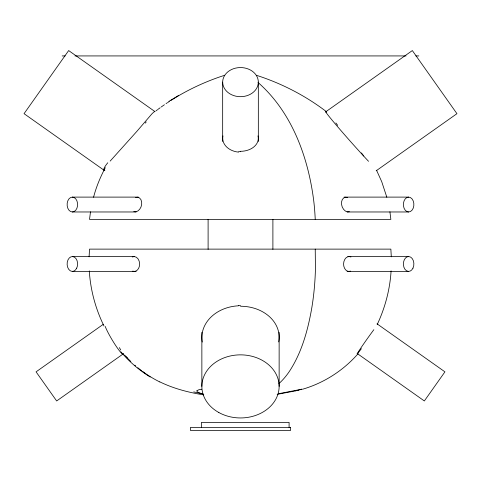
<?xml version="1.0" encoding="UTF-8"?>
<svg xmlns="http://www.w3.org/2000/svg" width="481" height="481" viewBox="0 0 481 481"><rect width="100%" height="100%" fill="white"/><g stroke="black" fill="none" stroke-linecap="round" stroke-linejoin="round"><path stroke-width="0.72" d="M89.099 256.83L89.532 249.122L390.855 249.122L391.3 256.83M391.083 270.905C389.977 289.49 385.089 307.762 377.194 324.597M90.482 211.796L89.532 219.402L390.855 219.402L389.917 211.796M93.567 197.246C96.2 186.929 100.367 177.056 105.315 167.647M110.173 161.087L136.851 131.373L151.894 113.877L153.878 111.953L154.984 111.61M358.092 353.691C343.446 370.454 324.086 382.9 302.729 389.195M197.03 390.656L198.942 389.706L201.719 389.255M156.024 110.834L157.576 109.662M158.087 109.271L160.185 107.744M325.463 112.001L412.337 50.571L456.95 113.672L376.196 170.773M103.361 324.254L36.063 371.843L56.656 400.962L123.34 353.812M161.231 106.98L164.424 104.738M166.041 103.643L167.123 102.916M167.665 102.549L169.306 101.485M170.947 100.415L177.08 96.651M168.939 101.341L178.583 95.472M177.639 96.308C192.496 87.572 208.327 80.501 224.747 75.252M298.112 390.338L297.577 390.458M297.011 390.578L296.422 390.704M295.815 390.837L277.188 394.348M278.547 393.723L302.08 389.159A21.212 0.433 -12.9 0 1 295.737 390.819M238.414 305.423L240.5 305.363M62.169 55.928L65.175 55.928M74.934 55.928L406.066 55.928M415.825 55.928L418.831 55.928M72.366 197.108A7.431 5.255 -90 0 1 76.918 208.255A7.431 5.255 -90 0 1 67.815 208.255A7.431 5.255 -90 0 1 72.366 197.108L138.42 197.108M344.083 197.108L408.634 197.108A7.431 5.255 -90 0 1 413.185 208.255A7.431 5.255 -90 0 1 404.082 208.255A7.431 5.255 -90 0 1 408.634 197.108M72.366 211.971L136.165 211.971M347.084 211.971L408.634 211.971M72.366 256.553L134.668 256.553M347.835 256.553L408.634 256.553M72.366 271.416L136.165 271.416M347.084 271.416L408.634 271.416M203.8 394.889C188.66 392.526 173.653 388.588 159.83 381.878M193.723 391.895L202.934 393.963M256.313 75.252C281.559 83.345 305.465 95.647 326.533 111.76M150.192 377.002C139.177 370.238 129.263 361.736 120.923 351.858M154.93 111.568L68.663 50.571L24.05 113.672L104.197 170.34M377.032 323.821L444.937 371.843L424.344 400.962L357.046 353.379M142.55 371.416L144.709 372.955M258.026 82.473C292.081 112.314 308.405 157.63 313.828 201.569A133.616 66.673 -90 0 1 315.235 219.402M134.788 365.175L135.606 365.867M124.537 354.978L127.297 357.966M104.004 326.028C95.563 308.844 90.464 290.025 89.298 270.905M376.539 170.226L381.716 181.656L386.832 197.246M315.235 249.122L315.44 268.795A146.615 73.16 90 0 1 311.826 307.684C307.96 329.924 301.87 352.357 289.37 371.416A112.614 56.193 90 0 1 278.962 383.555M289.093 427.453L289.093 422.402L201.419 422.402L201.419 427.453M279.136 332.293L279.136 386.399M272.895 219.318L272.895 249.368M258.333 82.125A17.833 14.562 0 0 1 231.583 94.733A17.833 14.562 0 0 1 231.583 69.511A17.833 14.562 0 0 1 258.333 82.125L258.333 141.492M222.667 82.125L222.667 141.492M208.105 219.318L208.105 249.368M201.864 332.293L201.864 386.399M159.794 381.956A115.584 115.584 0 0 1 143.518 372.126M141.775 370.839A115.584 115.584 0 0 1 137.806 367.718M130.844 361.508A115.584 115.584 0 0 1 126.341 356.902M202.844 393.903A20.256 3.433 5 0 1 196.897 390.71M132.239 256.974A7.431 5.495 88.7 0 1 139.622 263.798A7.431 5.495 88.7 0 1 132.642 271.11M350.529 271.098A7.431 5.447 -88.7 0 1 343.584 263.804A7.431 5.447 -88.7 0 1 350.932 256.98M123.22 353.511A17.887 2.068 59.1 0 1 115.777 345.659A17.887 2.068 59.1 0 1 105.207 326.425M119.372 347.613A17.839 0.529 59 0 1 120.737 350.036M361.399 348.659A17.839 0.535 -54.6 0 1 359.457 350.102A17.839 0.535 -54.6 0 1 373.851 329.689M240.5 306.253A38.636 31.079 -0.5 0 1 278.691 341.943M202.267 342.063A38.636 31.572 -0.8 0 1 238.438 305.814M135.582 197.438A7.498 5.465 -72.9 0 1 141.679 204.431A7.498 5.465 -72.9 0 1 133.766 211.646M349.422 211.706A7.528 5.357 73 0 1 341.558 204.455A7.528 5.357 73 0 1 347.522 197.481M238.618 152.128A17.899 13.895 0.5 0 1 222.956 135.901M240.5 151.677A17.653 12.831 0.5 0 1 238.696 151.599M257.978 135.876A17.911 13.017 0.5 0 1 240.5 151.311M337.716 125.379A38.69 0.974 52 0 1 335.882 122.95M361.423 152.91A38.69 0.974 52 0 1 363.768 155.988M368.548 161.309A38.745 1.257 48.4 0 1 338.209 127.387A38.745 1.257 48.4 0 1 326.527 112.175M146.212 121.933A38.727 0.806 -51.4 0 1 145.31 123.106M104.906 170.262A37.62 5.026 -40.7 0 1 107.78 162.764M290.584 427.453L190.416 427.453L190.416 430.429L290.584 430.429L290.584 427.453M412.981 268.151A7.431 5.255 -90 0 0 409.006 256.571A7.431 5.255 -90 0 0 403.908 267.232A7.431 5.255 -90 0 0 412.981 268.151M76.719 268.151A7.431 5.255 -90 0 0 72.745 256.571A7.431 5.255 -90 0 0 67.641 267.232A7.431 5.255 -90 0 0 76.719 268.151M218.843 412.53A38.636 31.548 0 0 0 279.04 388.654A38.636 31.548 0 0 0 223.617 358.026A38.636 31.548 0 0 0 218.843 412.53"/></g></svg>
